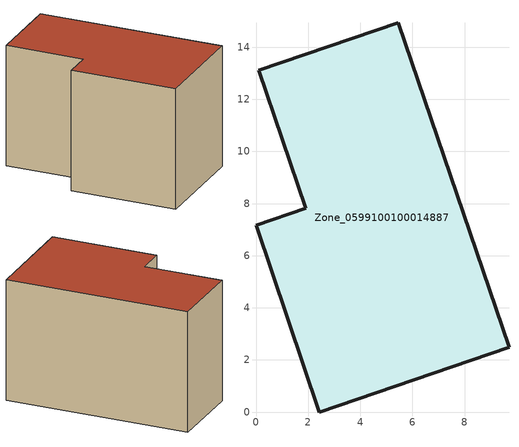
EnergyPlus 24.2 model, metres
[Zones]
Zone_0599100100014887
 floor ground (C_G): 9.71,2.49 2.44,0 0,7.17 1.9,7.81 0.1,13.12 5.45,14.93 z0
 wall outside (C_F): 2.44,0 9.71,2.49 5.45,14.93 0.1,13.12 1.9,7.81 0,7.17 2.44,0 z0:8.72
 roof outside (C_R): 0,7.17 2.44,0 9.71,2.49 5.45,14.93 0.1,13.12 1.9,7.81 z8.72
[BUILDING]
Pand.0599100100014887: North Axis=0; Terrain=City; Loads Convergence Tolerance Value=0.04; Temperature Convergence Tolerance Value=0.4; Solar Distribution=FullExterior; Maximum Number of Warmup Days=25; Minimum Number of Warmup Days=1
[Site:Location]
Rotterdam.The.Hague.AP_ZH_NLD Design_Conditions: Latitude=51.96; Longitude=4.45; Time Zone=1; Elevation=-4.5
[SITE:GROUNDTEMPERATURE:BUILDINGSURFACE]
18, 18, 18, 18, 18, 18, 18, 18, 18, 18, 18, 18
[MATERIAL] Thermal Absorptance=0.9; Solar Absorptance=0.7; Visible Absorptance=0.7
Name | Roughness | Thickness | Conductivity | Density | Specific Heat
G.TC.2015-2018 | MediumSmooth | 0.15 | 0.0428571 | 540 | 1210
F.TC.2015-2018 | Rough | 0.3 | 0.0666667 | 1920 | 840
R.TC.2015-2018 | MediumRough | 0.2 | 0.0333333 | 1500 | 1000
[CONSTRUCTION]
C_G: G.TC.2015-2018
C_F: F.TC.2015-2018
C_R: R.TC.2015-2018
[ZONE]
Zone_0599100100014887: Type=1; Multiplier=1; Ceiling Height=Autocalculate; Volume=Autocalculate; Floor Area=autocalculate; Part of Total Floor Area=Yes
[ZONEINFILTRATION:DESIGNFLOWRATE]
Infil_Zone_0599100100014887: Zone or ZoneList or Space or SpaceList=Zone_0599100100014887; Schedule=AlwaysOn; Design Flow Rate Calculation Method=Flow/Area; Flow Rate per Floor Area=0.0015; Constant Term Coefficient=1; Temperature Term Coefficient=0; Velocity Term Coefficient=0; Velocity Squared Term Coefficient=0
[HVACTEMPLATE:ZONE:IDEALLOADSAIRSYSTEM]
Zone_0599100100014887: Maximum Heating Supply Air Temperature=50; Minimum Cooling Supply Air Temperature=13; Maximum Heating Supply Air Humidity Ratio=0.0156; Minimum Cooling Supply Air Humidity Ratio=0.0077; Heating Limit=NoLimit; Cooling Limit=NoLimit; Dehumidification Control Type=ConstantSensibleHeatRatio; Cooling Sensible Heat Ratio=0.7; Dehumidification Setpoint=60; Humidification Control Type=None; Humidification Setpoint=30; Outdoor Air Method=None; Outdoor Air Flow Rate per Person=0.00944; Outdoor Air Flow Rate per Zone Floor Area=0; Outdoor Air Flow Rate per Zone=0; Demand Controlled Ventilation Type=None; Outdoor Air Economizer Type=NoEconomizer; Heat Recovery Type=None; Sensible Heat Recovery Effectiveness=0.7; Latent Heat Recovery Effectiveness=0.65
[ZONECONTROL:THERMOSTAT]
ThermostatControl_Zone_0599100100014887: Zone or ZoneList=Zone_0599100100014887; Control Type Schedule=DualSetpointControlType; Control 1=Thermostat_Zone_0599100100014887; Temperature Difference Between Cutout And Setpoint=0
[THERMOSTATSETPOINT:DUALSETPOINT]
Thermostat_Zone_0599100100014887: Heating Setpoint Temperature Schedule=HeatingSetpoint_Zone_0599100100014887; Cooling Setpoint Temperature Schedule=CoolingSetpoint_Zone_0599100100014887
[SCHEDULE:COMPACT]
HeatingSetpoint_Zone_0599100100014887: Through: 12/31, For: AllDays, Until: 24:00, 21
CoolingSetpoint_Zone_0599100100014887: Through: 12/31, For: AllDays, Until: 24:00, 24
DualSetpointControlType: Through: 12/31, For: AllDays, Until: 24:00, 4
AlwaysOn: Through: 12/31, For: AllDays, Until: 24:00, 1
